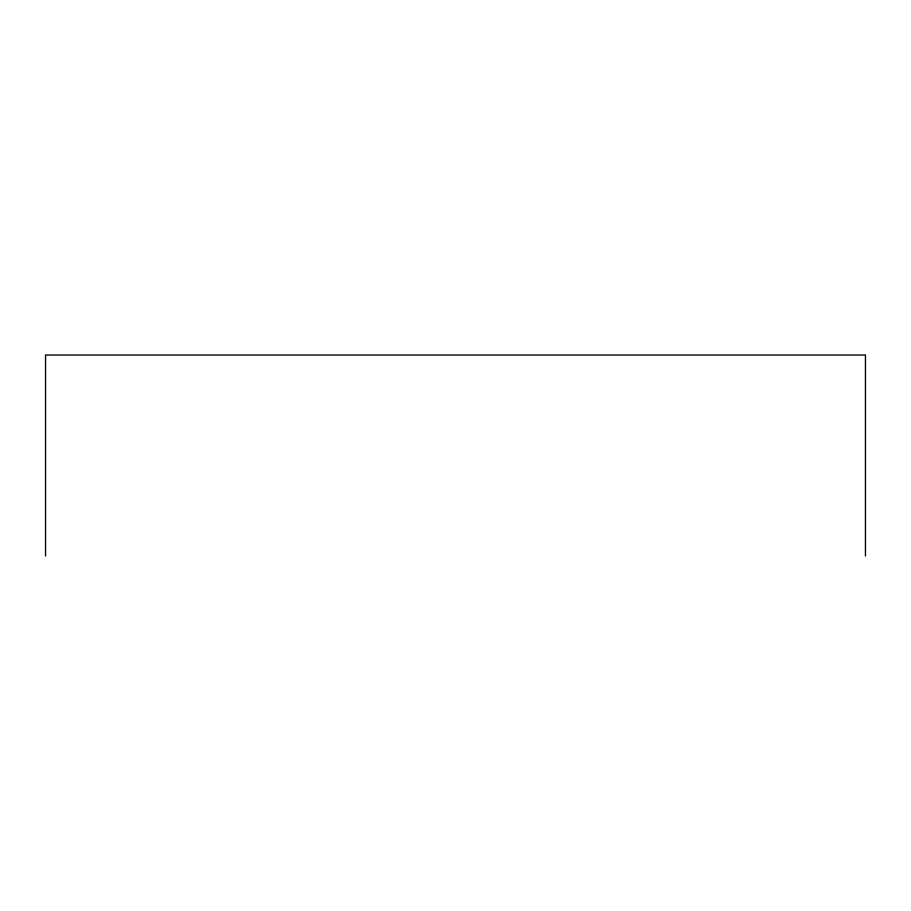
<?xml version="1.0" encoding="UTF-8"?>
<svg xmlns="http://www.w3.org/2000/svg" width="911" height="911" viewBox="0 0 911 911"><rect width="100%" height="100%" fill="white"/><g stroke="black" fill="none" stroke-linecap="round" stroke-linejoin="round"><path stroke-width="1.37" d="M865.45 555.983L865.45 355.017L45.55 355.017L45.55 555.983"/></g></svg>
